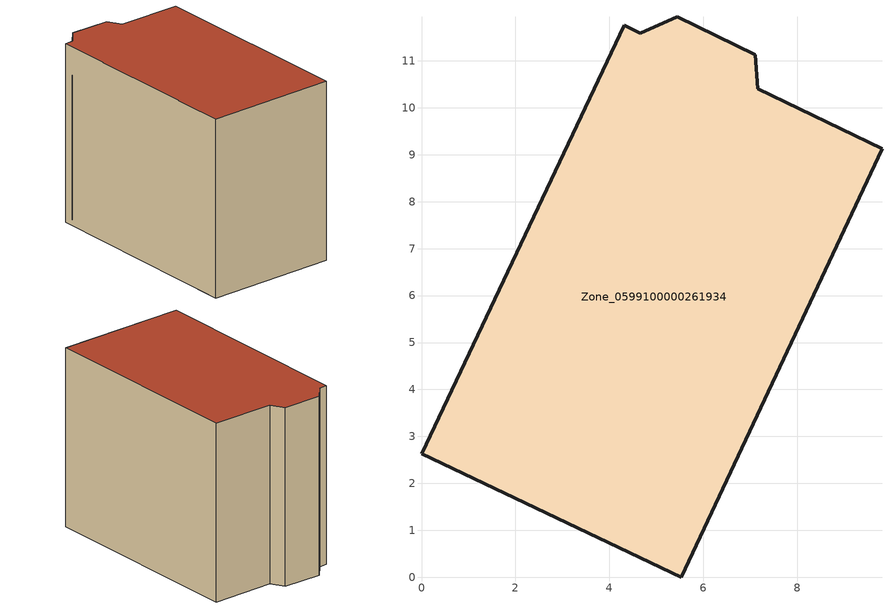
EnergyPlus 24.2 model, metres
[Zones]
Zone_0599100000261934
 floor ground (C_G): 5.45,11.94 7.11,11.13 7.16,10.41 9.81,9.13 5.54,0 0,2.63 4.32,11.76 4.66,11.59 z0
 wall outside (C_F): 0,2.63 5.54,0 9.81,9.13 7.16,10.41 7.11,11.13 5.45,11.94 4.66,11.59 4.32,11.76 0,2.63 z0:8.41
 roof outside (C_R): 5.45,11.94 4.66,11.59 4.32,11.76 0,2.63 5.54,0 9.81,9.13 7.16,10.41 7.11,11.13 z8.41
[BUILDING]
Pand.0599100000261934: North Axis=0; Terrain=City; Loads Convergence Tolerance Value=0.04; Temperature Convergence Tolerance Value=0.4; Solar Distribution=FullExterior; Maximum Number of Warmup Days=25; Minimum Number of Warmup Days=1
[Site:Location]
Rotterdam.The.Hague.AP_ZH_NLD Design_Conditions: Latitude=51.96; Longitude=4.45; Time Zone=1; Elevation=-4.5
[SITE:GROUNDTEMPERATURE:BUILDINGSURFACE]
18, 18, 18, 18, 18, 18, 18, 18, 18, 18, 18, 18
[MATERIAL] Thermal Absorptance=0.9; Solar Absorptance=0.7; Visible Absorptance=0.7
Name | Roughness | Thickness | Conductivity | Density | Specific Heat
G.TI.1946 | MediumSmooth | 0.15 | 1 | 540 | 1210
F.TI.1946 | Rough | 0.3 | 0.857143 | 1920 | 840
R.TI.1946 | MediumRough | 0.2 | 0.1 | 1500 | 1000
[CONSTRUCTION]
C_G: G.TI.1946
C_F: F.TI.1946
C_R: R.TI.1946
[ZONE]
Zone_0599100000261934: Type=1; Multiplier=1; Ceiling Height=Autocalculate; Volume=Autocalculate; Floor Area=autocalculate; Part of Total Floor Area=Yes
[ZONEINFILTRATION:DESIGNFLOWRATE]
Infil_Zone_0599100000261934: Zone or ZoneList or Space or SpaceList=Zone_0599100000261934; Schedule=AlwaysOn; Design Flow Rate Calculation Method=Flow/Area; Flow Rate per Floor Area=0.003; Constant Term Coefficient=1; Temperature Term Coefficient=0; Velocity Term Coefficient=0; Velocity Squared Term Coefficient=0
[HVACTEMPLATE:ZONE:IDEALLOADSAIRSYSTEM]
Zone_0599100000261934: Maximum Heating Supply Air Temperature=50; Minimum Cooling Supply Air Temperature=13; Maximum Heating Supply Air Humidity Ratio=0.0156; Minimum Cooling Supply Air Humidity Ratio=0.0077; Heating Limit=NoLimit; Cooling Limit=NoLimit; Dehumidification Control Type=ConstantSensibleHeatRatio; Cooling Sensible Heat Ratio=0.7; Dehumidification Setpoint=60; Humidification Control Type=None; Humidification Setpoint=30; Outdoor Air Method=None; Outdoor Air Flow Rate per Person=0.00944; Outdoor Air Flow Rate per Zone Floor Area=0; Outdoor Air Flow Rate per Zone=0; Demand Controlled Ventilation Type=None; Outdoor Air Economizer Type=NoEconomizer; Heat Recovery Type=None; Sensible Heat Recovery Effectiveness=0.7; Latent Heat Recovery Effectiveness=0.65
[ZONECONTROL:THERMOSTAT]
ThermostatControl_Zone_0599100000261934: Zone or ZoneList=Zone_0599100000261934; Control Type Schedule=DualSetpointControlType; Control 1=Thermostat_Zone_0599100000261934; Temperature Difference Between Cutout And Setpoint=0
[THERMOSTATSETPOINT:DUALSETPOINT]
Thermostat_Zone_0599100000261934: Heating Setpoint Temperature Schedule=HeatingSetpoint_Zone_0599100000261934; Cooling Setpoint Temperature Schedule=CoolingSetpoint_Zone_0599100000261934
[SCHEDULE:COMPACT]
HeatingSetpoint_Zone_0599100000261934: Through: 12/31, For: AllDays, Until: 24:00, 21
CoolingSetpoint_Zone_0599100000261934: Through: 12/31, For: AllDays, Until: 24:00, 24
DualSetpointControlType: Through: 12/31, For: AllDays, Until: 24:00, 4
AlwaysOn: Through: 12/31, For: AllDays, Until: 24:00, 1
